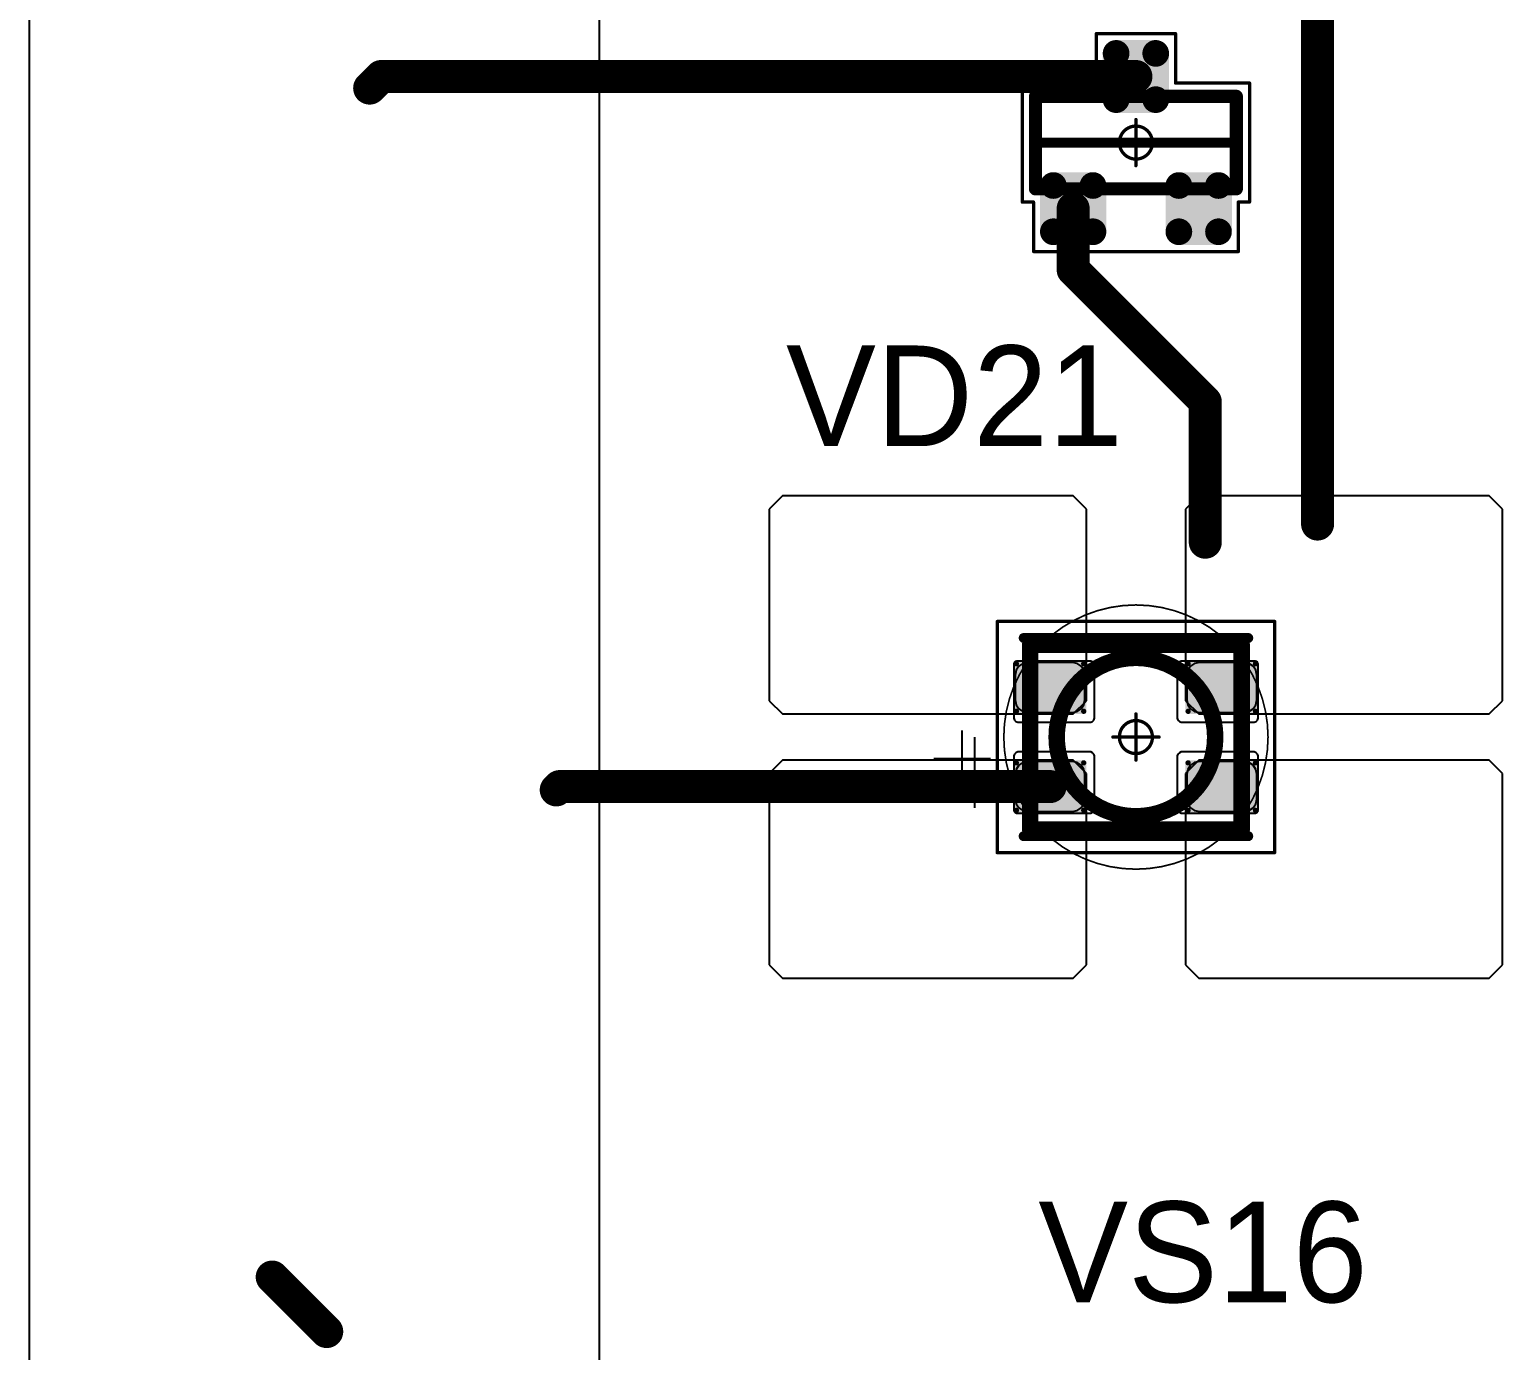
# Model space of a CAD drawing. Header units: millimetres. Extents: x 0 to 400, y 0 to 511.
# Drawn here: x 43.25 to 65.55, y 132.21 to 152.21 of the extents above; entities that cross this region are included whole.
import ezdxf

# ---------------------------------------------------------------- set-up
doc = ezdxf.new("R2010")
doc.units = ezdxf.units.MM
for name, color, linetype in [('Mechanical13', 56, 'Continuous'), ('Mechanical15', 56, 'Continuous'), ('Mechanical2', 216, 'Continuous'), ('TopLayer', 1, 'Continuous'), ('TopOverlay', 2, 'Continuous'), ('TopPaste', 8, 'Continuous'), ('TopSolder', 216, 'Continuous')]:
    doc.layers.add(name, color=color, linetype=linetype)

# ---------------------------------------------------------------- blocks, each defined once
blk = doc.blocks.new('SOT23_576')
at = {"layer": 'Mechanical13', "const_width": 0.2}
for points in [[(-0.7, 1.52), (0.7, 1.52)], [(-0.7, 1.52), (-0.7, -1.52)], [(0.7, 1.52), (0.7, -1.52)], [(-0.7, -1.52), (0.7, -1.52)]]:
    blk.add_lwpolyline(points, dxfattribs=at)
at = {"layer": 'Mechanical13', "const_width": 0.1}
for points in [[(-0.75, 1.52, 1), (-0.65, 1.52, 1)], [(-0.75, 1.52, 1), (-0.65, 1.52, 1)], [(0.65, 1.52, 1), (0.75, 1.52, 1)], [(0.65, 1.52, 1), (0.75, 1.52, 1)], [(-0.75, -1.52, 1), (-0.65, -1.52, 1)], [(-0.75, -1.52, 1), (-0.65, -1.52, 1)], [(0.65, -1.52, 1), (0.75, -1.52, 1)], [(0.65, -1.52, 1), (0.75, -1.52, 1)]]:
    blk.add_lwpolyline(points, format="xyb", close=True, dxfattribs=at)
at = {"layer": 'Mechanical15', "const_width": 0.05}
for points in [[(-1.65, 1.55), (-1.65, -1.55)], [(-1.65, 1.55), (-0.9, 1.55)], [(-0.9, 1.72), (-0.9, 1.55)], [(-0.9, 1.72), (0.9, 1.72)], [(0.9, 1.72), (0.9, 0.6)], [(0.9, 0.6), (1.65, 0.6)], [(1.65, 0.6), (1.65, -0.6)], [(0, 0.35), (0, -0.35)], [(-0.35, 0), (0.35, 0)], [(0.9, -0.6), (1.65, -0.6)], [(0.9, -0.6), (0.9, -1.72)], [(-1.65, -1.55), (-0.9, -1.55)], [(-0.9, -1.55), (-0.9, -1.72)], [(-0.9, -1.72), (0.9, -1.72)]]:
    blk.add_lwpolyline(points, dxfattribs=at)
at = {"layer": 'Mechanical15'}
for points, const_width in [([(-1.662, 1.55, 1), (-1.637, 1.55, 1)], 0.025), ([(-1.662, 1.55, 1), (-1.637, 1.55, 1)], 0.025), ([(-0.913, 1.72, 1), (-0.888, 1.72, 1)], 0.025), ([(-0.913, 1.72, 1), (-0.888, 1.72, 1)], 0.025), ([(-0.913, 1.55, 1), (-0.888, 1.55, 1)], 0.025), ([(-0.913, 1.55, 1), (-0.888, 1.55, 1)], 0.025), ([(0.888, 1.72, 1), (0.913, 1.72, 1)], 0.025), ([(0.888, 1.72, 1), (0.913, 1.72, 1)], 0.025), ([(0.888, 0.6, 1), (0.913, 0.6, 1)], 0.025), ([(0.888, 0.6, 1), (0.913, 0.6, 1)], 0.025), ([(1.637, 0.6, 1), (1.662, 0.6, 1)], 0.025), ([(1.637, 0.6, 1), (1.662, 0.6, 1)], 0.025), ([(0.25, 0, 1), (-0.25, 0, 1)], 0.05), ([(-0.012, 0.35, 1), (0.012, 0.35, 1)], 0.025), ([(-0.362, 0, 1), (-0.337, 0, 1)], 0.025), ([(-0.262, 0, 1), (-0.238, 0, 1)], 0.025), ([(0.238, 0, 1), (0.262, 0, 1)], 0.025), ([(0.337, 0, 1), (0.362, 0, 1)], 0.025), ([(-0.012, -0.35, 1), (0.012, -0.35, 1)], 0.025), ([(0.888, -0.6, 1), (0.913, -0.6, 1)], 0.025), ([(0.888, -0.6, 1), (0.913, -0.6, 1)], 0.025), ([(1.637, -0.6, 1), (1.662, -0.6, 1)], 0.025), ([(1.637, -0.6, 1), (1.662, -0.6, 1)], 0.025), ([(-1.662, -1.55, 1), (-1.637, -1.55, 1)], 0.025), ([(-1.662, -1.55, 1), (-1.637, -1.55, 1)], 0.025), ([(-0.913, -1.55, 1), (-0.888, -1.55, 1)], 0.025), ([(-0.913, -1.55, 1), (-0.888, -1.55, 1)], 0.025), ([(-0.913, -1.72, 1), (-0.888, -1.72, 1)], 0.025), ([(-0.913, -1.72, 1), (-0.888, -1.72, 1)], 0.025), ([(0.888, -1.72, 1), (0.913, -1.72, 1)], 0.025), ([(0.888, -1.72, 1), (0.913, -1.72, 1)], 0.025)]:
    blk.add_lwpolyline(points, format="xyb", close=True, dxfattribs=dict(at, const_width=const_width))
at = {"layer": 'TopLayer', "const_width": 0.1}
for points in [[(-1.4, 1.25, 1), (-1.3, 1.25, 1)], [(-0.7, 1.25, 1), (-0.6, 1.25, 1)], [(-1.4, 0.65, 1), (-1.3, 0.65, 1)], [(-0.7, 0.65, 1), (-0.6, 0.65, 1)], [(0.6, 0.3, 1), (0.7, 0.3, 1)], [(1.3, 0.3, 1), (1.4, 0.3, 1)], [(0.6, -0.3, 1), (0.7, -0.3, 1)], [(1.3, -0.3, 1), (1.4, -0.3, 1)], [(-1.4, -0.65, 1), (-1.3, -0.65, 1)], [(-0.7, -0.65, 1), (-0.6, -0.65, 1)], [(-1.4, -1.25, 1), (-1.3, -1.25, 1)], [(-0.7, -1.25, 1), (-0.6, -1.25, 1)]]:
    blk.add_lwpolyline(points, format="xyb", close=True, dxfattribs=at)
at = {"layer": 'TopLayer'}
for points in [[(-1.35, 1.35), (-1.35, 0.55), (-0.65, 1.35), (-0.65, 0.55)], [(-1.45, 1.25), (-1.45, 0.65), (-0.55, 1.25), (-0.55, 0.65)], [(0.55, 0.3), (0.55, -0.3), (1.45, 0.3), (1.45, -0.3)], [(0.65, 0.4), (0.65, -0.4), (1.35, 0.4), (1.35, -0.4)], [(-1.45, -0.65), (-1.45, -1.25), (-0.55, -0.65), (-0.55, -1.25)], [(-1.35, -0.55), (-1.35, -1.35), (-0.65, -0.55), (-0.65, -1.35)]]:
    blk.add_solid(points, dxfattribs=at)
at = {"layer": 'TopOverlay', "const_width": 0.15}
blk.add_lwpolyline([(0, 1.5), (0, -1.5)], dxfattribs=at)
at = {"layer": 'TopOverlay', "const_width": 0.075}
for points in [[(-0.038, 1.5, 1), (0.038, 1.5, 1)], [(-0.038, -1.5, 1), (0.038, -1.5, 1)]]:
    blk.add_lwpolyline(points, format="xyb", close=True, dxfattribs=at)
at = {"layer": 'TopPaste', "const_width": 0.075}
for points in [[(-1.387, 1.25, 1), (-1.313, 1.25, 1)], [(-0.687, 1.25, 1), (-0.613, 1.25, 1)], [(-1.387, 0.65, 1), (-1.313, 0.65, 1)], [(-0.687, 0.65, 1), (-0.613, 0.65, 1)], [(0.613, 0.3, 1), (0.687, 0.3, 1)], [(1.313, 0.3, 1), (1.387, 0.3, 1)], [(0.613, -0.3, 1), (0.687, -0.3, 1)], [(1.313, -0.3, 1), (1.387, -0.3, 1)], [(-1.387, -0.65, 1), (-1.313, -0.65, 1)], [(-0.687, -0.65, 1), (-0.613, -0.65, 1)], [(-1.387, -1.25, 1), (-1.313, -1.25, 1)], [(-0.687, -1.25, 1), (-0.613, -1.25, 1)]]:
    blk.add_lwpolyline(points, format="xyb", close=True, dxfattribs=at)
at = {"layer": 'TopPaste'}
for points in [[(-1.425, 1.25), (-1.425, 0.65), (-0.575, 1.25), (-0.575, 0.65)], [(-1.35, 1.325), (-1.35, 0.575), (-0.65, 1.325), (-0.65, 0.575)], [(0.575, 0.3), (0.575, -0.3), (1.425, 0.3), (1.425, -0.3)], [(0.65, 0.375), (0.65, -0.375), (1.35, 0.375), (1.35, -0.375)], [(-1.425, -0.65), (-1.425, -1.25), (-0.575, -0.65), (-0.575, -1.25)], [(-1.35, -0.575), (-1.35, -1.325), (-0.65, -0.575), (-0.65, -1.325)]]:
    blk.add_solid(points, dxfattribs=at)
at = {"layer": 'TopSolder', "const_width": 0.202}
for points in [[(-1.451, 1.25, 1), (-1.249, 1.25, 1)], [(-0.751, 1.25, 1), (-0.549, 1.25, 1)], [(-1.451, 0.65, 1), (-1.249, 0.65, 1)], [(-0.751, 0.65, 1), (-0.549, 0.65, 1)], [(0.549, 0.3, 1), (0.751, 0.3, 1)], [(1.249, 0.3, 1), (1.451, 0.3, 1)], [(0.549, -0.3, 1), (0.751, -0.3, 1)], [(1.249, -0.3, 1), (1.451, -0.3, 1)], [(-1.451, -0.65, 1), (-1.249, -0.65, 1)], [(-0.751, -0.65, 1), (-0.549, -0.65, 1)], [(-1.451, -1.25, 1), (-1.249, -1.25, 1)], [(-0.751, -1.25, 1), (-0.549, -1.25, 1)]]:
    blk.add_lwpolyline(points, format="xyb", close=True, dxfattribs=at)
at = {"layer": 'TopSolder'}
for points in [[(-1.35, 1.452), (-1.35, 0.448), (-0.65, 1.452), (-0.65, 0.448)], [(-1.552, 1.25), (-1.552, 0.65), (-0.448, 1.25), (-0.448, 0.65)], [(0.65, 0.502), (0.65, -0.502), (1.35, 0.502), (1.35, -0.502)], [(0.448, 0.3), (0.448, -0.3), (1.552, 0.3), (1.552, -0.3)], [(-1.552, -0.65), (-1.552, -1.25), (-0.448, -0.65), (-0.448, -1.25)], [(-1.35, -0.448), (-1.35, -1.452), (-0.65, -0.448), (-0.65, -1.452)]]:
    blk.add_solid(points, dxfattribs=at)
blk = doc.blocks.new('E65F_780')
at = {"layer": 'Mechanical13'}
for p, q in [((2.441, 1.071), (2.441, 0)), ((1.905, 0.536), (2.976, 0.536))]:
    blk.add_line(p, q, dxfattribs=at)
at = {"layer": 'Mechanical13', "const_width": 0.25}
for points in [[(-1.6, 1.4), (-1.6, -1.4)], [(1.6, 1.4), (-1.6, 1.4)], [(1.6, 1.4), (1.6, -1.4)], [(1.6, -1.4), (-1.6, -1.4)]]:
    blk.add_lwpolyline(points, dxfattribs=at)
at = {"layer": 'Mechanical13'}
for points, const_width in [([(-1.663, 1.4, 1), (-1.538, 1.4, 1)], 0.125), ([(-1.663, 1.4, 1), (-1.538, 1.4, 1)], 0.125), ([(1.537, 1.4, 1), (1.662, 1.4, 1)], 0.125), ([(1.537, 1.4, 1), (1.662, 1.4, 1)], 0.125), ([(1.2, 0, 1), (-1.2, 0, 1)], 0.25), ([(-1.263, 0, 1), (-1.138, 0, 1)], 0.125), ([(1.137, 0, 1), (1.262, 0, 1)], 0.125), ([(-1.663, -1.4, 1), (-1.538, -1.4, 1)], 0.125), ([(-1.663, -1.4, 1), (-1.538, -1.4, 1)], 0.125), ([(1.537, -1.4, 1), (1.662, -1.4, 1)], 0.125), ([(1.537, -1.4, 1), (1.662, -1.4, 1)], 0.125)]:
    blk.add_lwpolyline(points, format="xyb", close=True, dxfattribs=dict(at, const_width=const_width))
at = {"layer": 'Mechanical15', "const_width": 0.05}
for points in [[(2.1, 1.75), (-2.1, 1.75)], [(-2.1, 1.75), (-2.1, -1.75)], [(2.1, 1.75), (2.1, -1.75)], [(0, 0.35), (0, -0.35)], [(0, 0.35), (0, -0.35)], [(0.35, 0), (-0.35, 0)], [(0.35, 0), (-0.35, 0)], [(2.1, -1.75), (-2.1, -1.75)]]:
    blk.add_lwpolyline(points, dxfattribs=at)
at = {"layer": 'Mechanical15'}
for points, const_width in [([(-2.113, 1.75, 1), (-2.088, 1.75, 1)], 0.025), ([(-2.113, 1.75, 1), (-2.088, 1.75, 1)], 0.025), ([(2.087, 1.75, 1), (2.112, 1.75, 1)], 0.025), ([(2.087, 1.75, 1), (2.112, 1.75, 1)], 0.025), ([(0.25, 0, 1), (-0.25, 0, 1)], 0.05), ([(0.25, 0, 1), (-0.25, 0, 1)], 0.05), ([(-0.013, 0.35, 1), (0.012, 0.35, 1)], 0.025), ([(-0.013, 0.35, 1), (0.012, 0.35, 1)], 0.025), ([(-0.363, 0, 1), (-0.338, 0, 1)], 0.025), ([(-0.363, 0, 1), (-0.338, 0, 1)], 0.025), ([(-0.263, 0, 1), (-0.238, 0, 1)], 0.025), ([(-0.263, 0, 1), (-0.238, 0, 1)], 0.025), ([(0.237, 0, 1), (0.262, 0, 1)], 0.025), ([(0.237, 0, 1), (0.262, 0, 1)], 0.025), ([(0.337, 0, 1), (0.362, 0, 1)], 0.025), ([(0.337, 0, 1), (0.362, 0, 1)], 0.025), ([(-0.013, -0.35, 1), (0.012, -0.35, 1)], 0.025), ([(-0.013, -0.35, 1), (0.012, -0.35, 1)], 0.025), ([(-2.113, -1.75, 1), (-2.088, -1.75, 1)], 0.025), ([(-2.113, -1.75, 1), (-2.088, -1.75, 1)], 0.025), ([(2.087, -1.75, 1), (2.112, -1.75, 1)], 0.025), ([(2.087, -1.75, 1), (2.112, -1.75, 1)], 0.025)]:
    blk.add_lwpolyline(points, format="xyb", close=True, dxfattribs=dict(at, const_width=const_width))
at = {"layer": 'TopLayer'}
for p, q in [((-5.35, 3.65), (-5.55, 3.45)), ((-0.95, 3.65), (-5.35, 3.65)), ((-5.35, 3.65), (-5.35, 3.65)), ((-0.75, 3.45), (-0.95, 3.65)), ((0.95, 3.65), (0.75, 3.45)), ((5.35, 3.65), (0.95, 3.65)), ((0.95, 3.65), (0.95, 3.65)), ((5.55, 3.45), (5.35, 3.65)), ((-5.55, 3.45), (-5.55, 3.45)), ((-5.55, 3.45), (-5.55, 0.55)), ((-0.75, 0.55), (-0.75, 3.45)), ((0.75, 3.45), (0.75, 3.45)), ((0.75, 3.45), (0.75, 0.55)), ((5.55, 0.55), (5.55, 3.45)), ((-5.55, 0.55), (-5.35, 0.35)), ((-0.95, 0.35), (-0.75, 0.55)), ((0.75, 0.55), (0.95, 0.35)), ((5.35, 0.35), (5.55, 0.55)), ((-5.35, 0.35), (-0.95, 0.35)), ((0.95, 0.35), (5.35, 0.35)), ((-5.35, -0.35), (-5.55, -0.55)), ((-0.95, -0.35), (-5.35, -0.35)), ((-5.35, -0.35), (-5.35, -0.35)), ((-0.75, -0.55), (-0.95, -0.35)), ((0.95, -0.35), (0.75, -0.55)), ((5.35, -0.35), (0.95, -0.35)), ((0.95, -0.35), (0.95, -0.35)), ((5.55, -0.55), (5.35, -0.35)), ((-5.55, -0.55), (-5.55, -0.55)), ((-5.55, -0.55), (-5.55, -3.45)), ((-0.75, -3.45), (-0.75, -0.55)), ((0.75, -0.55), (0.75, -0.55)), ((0.75, -0.55), (0.75, -3.45)), ((5.55, -3.45), (5.55, -0.55)), ((-5.55, -3.45), (-5.35, -3.65)), ((-0.95, -3.65), (-0.75, -3.45)), ((0.75, -3.45), (0.95, -3.65)), ((5.35, -3.65), (5.55, -3.45)), ((-5.35, -3.65), (-0.95, -3.65)), ((0.95, -3.65), (5.35, -3.65))]:
    blk.add_line(p, q, dxfattribs=at)
at = {"layer": 'TopLayer', "const_width": 0.04}
for points in [[(-1.83, 1.11, 1), (-1.79, 1.11, 1)], [(-0.81, 1.11, 1), (-0.77, 1.11, 1)], [(0.77, 1.11, 1), (0.81, 1.11, 1)], [(1.79, 1.11, 1), (1.83, 1.11, 1)], [(-1.83, 0.39, 1), (-1.79, 0.39, 1)], [(-0.81, 0.39, 1), (-0.77, 0.39, 1)], [(0.77, 0.39, 1), (0.81, 0.39, 1)], [(1.79, 0.39, 1), (1.83, 0.39, 1)], [(-1.83, -0.39, 1), (-1.79, -0.39, 1)], [(-0.81, -0.39, 1), (-0.77, -0.39, 1)], [(0.77, -0.39, 1), (0.81, -0.39, 1)], [(1.79, -0.39, 1), (1.83, -0.39, 1)], [(-1.83, -1.11, 1), (-1.79, -1.11, 1)], [(-0.81, -1.11, 1), (-0.77, -1.11, 1)], [(0.77, -1.11, 1), (0.81, -1.11, 1)], [(1.79, -1.11, 1), (1.83, -1.11, 1)]]:
    blk.add_lwpolyline(points, format="xyb", close=True, dxfattribs=at)
at = {"layer": 'TopLayer'}
for points in [[(-1.81, 1.15), (-1.81, 0.35), (-0.79, 1.15), (-0.79, 0.35)], [(0.79, 1.15), (0.79, 0.35), (1.81, 1.15), (1.81, 0.35)], [(-1.85, 1.11), (-1.85, 0.39), (-0.75, 1.11), (-0.75, 0.39)], [(0.75, 1.11), (0.75, 0.39), (1.85, 1.11), (1.85, 0.39)], [(-1.85, -0.39), (-1.85, -1.11), (-0.75, -0.39), (-0.75, -1.11)], [(-1.81, -0.35), (-1.81, -1.15), (-0.79, -0.35), (-0.79, -1.15)], [(0.75, -0.39), (0.75, -1.11), (1.85, -0.39), (1.85, -1.11)], [(0.79, -0.35), (0.79, -1.15), (1.81, -0.35), (1.81, -1.15)]]:
    blk.add_solid(points, dxfattribs=at)
at = {"layer": 'TopOverlay'}
for p, q in [((2.628, 0.757), (2.628, -0.1)), ((2.2, 0.328), (3.057, 0.328))]:
    blk.add_line(p, q, dxfattribs=at)
at = {"layer": 'TopOverlay', "const_width": 0.15}
for points in [[(1.7, 1.5), (-1.7, 1.5)], [(1.7, -1.5), (-1.7, -1.5)]]:
    blk.add_lwpolyline(points, dxfattribs=at)
at = {"layer": 'TopOverlay', "const_width": 0.075}
for points in [[(-1.738, 1.5, 1), (-1.663, 1.5, 1)], [(1.662, 1.5, 1), (1.737, 1.5, 1)], [(-1.738, -1.5, 1), (-1.663, -1.5, 1)], [(1.662, -1.5, 1), (1.737, -1.5, 1)]]:
    blk.add_lwpolyline(points, format="xyb", close=True, dxfattribs=at)
at = {"layer": 'TopPaste'}
for p, q in [((-1.638, 1.129), (-1.711, 1.114)), ((-0.963, 1.129), (-1.638, 1.129)), ((-0.889, 1.114), (-0.963, 1.129)), ((0.962, 1.129), (0.889, 1.114)), ((1.637, 1.129), (0.962, 1.129)), ((1.711, 1.114), (1.637, 1.129)), ((-1.814, 1.011), (-1.829, 0.938)), ((-1.829, 0.938), (-1.829, 0.563)), ((-1.773, 1.073), (-1.814, 1.011)), ((-1.711, 1.114), (-1.773, 1.073)), ((-0.827, 1.073), (-0.889, 1.114)), ((-0.786, 1.011), (-0.827, 1.073)), ((-0.771, 0.938), (-0.786, 1.011)), ((-0.771, 0.563), (-0.771, 0.938)), ((0.786, 1.011), (0.771, 0.938)), ((0.771, 0.938), (0.771, 0.563)), ((0.827, 1.073), (0.786, 1.011)), ((0.889, 1.114), (0.827, 1.073)), ((1.773, 1.073), (1.711, 1.114)), ((1.814, 1.011), (1.773, 1.073)), ((1.829, 0.938), (1.814, 1.011)), ((1.829, 0.563), (1.829, 0.938)), ((-1.829, 0.563), (-1.814, 0.489)), ((-1.814, 0.489), (-1.773, 0.427)), ((-0.827, 0.427), (-0.786, 0.489)), ((-0.786, 0.489), (-0.771, 0.563)), ((0.771, 0.563), (0.786, 0.489)), ((0.786, 0.489), (0.827, 0.427)), ((1.773, 0.427), (1.814, 0.489)), ((1.814, 0.489), (1.829, 0.563)), ((-1.773, 0.427), (-1.711, 0.386)), ((-1.711, 0.386), (-1.638, 0.371)), ((-1.638, 0.371), (-0.963, 0.371)), ((-0.963, 0.371), (-0.889, 0.386)), ((-0.889, 0.386), (-0.827, 0.427)), ((0.827, 0.427), (0.889, 0.386)), ((0.889, 0.386), (0.962, 0.371)), ((0.962, 0.371), (1.637, 0.371)), ((1.637, 0.371), (1.711, 0.386)), ((1.711, 0.386), (1.773, 0.427)), ((-1.773, -0.427), (-1.814, -0.489)), ((-1.711, -0.386), (-1.773, -0.427)), ((-1.638, -0.371), (-1.711, -0.386)), ((-0.963, -0.371), (-1.638, -0.371)), ((-0.889, -0.386), (-0.963, -0.371)), ((-0.827, -0.427), (-0.889, -0.386)), ((-0.786, -0.489), (-0.827, -0.427)), ((0.827, -0.427), (0.786, -0.489)), ((0.889, -0.386), (0.827, -0.427)), ((0.962, -0.371), (0.889, -0.386)), ((1.637, -0.371), (0.962, -0.371)), ((1.711, -0.386), (1.637, -0.371)), ((1.773, -0.427), (1.711, -0.386)), ((1.814, -0.489), (1.773, -0.427)), ((-1.814, -0.489), (-1.829, -0.563)), ((-1.829, -0.563), (-1.829, -0.938)), ((-0.771, -0.563), (-0.786, -0.489)), ((-0.771, -0.938), (-0.771, -0.563)), ((0.786, -0.489), (0.771, -0.563)), ((0.771, -0.563), (0.771, -0.938)), ((1.829, -0.563), (1.814, -0.489)), ((1.829, -0.938), (1.829, -0.563)), ((-1.829, -0.938), (-1.814, -1.011)), ((-1.814, -1.011), (-1.773, -1.073)), ((-1.773, -1.073), (-1.711, -1.114)), ((-1.711, -1.114), (-1.638, -1.129)), ((-0.963, -1.129), (-0.889, -1.114)), ((-0.889, -1.114), (-0.827, -1.073)), ((-0.827, -1.073), (-0.786, -1.011)), ((-0.786, -1.011), (-0.771, -0.938)), ((0.771, -0.938), (0.786, -1.011)), ((0.786, -1.011), (0.827, -1.073)), ((0.827, -1.073), (0.889, -1.114)), ((0.889, -1.114), (0.962, -1.129)), ((1.637, -1.129), (1.711, -1.114)), ((1.711, -1.114), (1.773, -1.073)), ((1.773, -1.073), (1.814, -1.011)), ((1.814, -1.011), (1.829, -0.938)), ((-1.638, -1.129), (-0.963, -1.129)), ((0.962, -1.129), (1.637, -1.129))]:
    blk.add_line(p, q, dxfattribs=at)
at = {"layer": 'TopSolder'}
for p, q in [((-1.842, 1.129), (-1.85, 1.111)), ((-1.828, 1.143), (-1.842, 1.129)), ((-1.81, 1.151), (-1.828, 1.143)), ((-1.8, 1.151), (-1.81, 1.151)), ((-0.7, 1.151), (-1.8, 1.151)), ((-0.685, 1.151), (-0.7, 1.151)), ((-0.7, 1.151), (-0.7, 1.151)), ((-0.658, 1.139), (-0.685, 1.151)), ((-0.636, 1.118), (-0.658, 1.139)), ((-0.625, 1.09), (-0.636, 1.118)), ((0.636, 1.118), (0.625, 1.09)), ((0.657, 1.139), (0.636, 1.118)), ((0.685, 1.151), (0.657, 1.139)), ((0.7, 1.151), (0.685, 1.151)), ((1.8, 1.151), (0.7, 1.151)), ((1.81, 1.151), (1.8, 1.151)), ((1.8, 1.151), (1.8, 1.151)), ((1.828, 1.143), (1.81, 1.151)), ((1.842, 1.129), (1.828, 1.143)), ((1.85, 1.111), (1.842, 1.129)), ((-1.85, 1.111), (-1.85, 1.101)), ((-1.85, 1.101), (-1.85, 1.101)), ((-1.85, 1.101), (-1.85, 0.301)), ((-0.625, 1.076), (-0.625, 1.09)), ((-0.625, 0.301), (-0.625, 1.076)), ((0.625, 1.09), (0.625, 1.076)), ((0.625, 1.076), (0.625, 1.076)), ((0.625, 1.076), (0.625, 0.301)), ((1.85, 1.101), (1.85, 1.111)), ((1.85, 0.301), (1.85, 1.101)), ((-1.85, 0.301), (-1.85, 0.286)), ((-1.85, 0.286), (-1.839, 0.258)), ((-1.839, 0.258), (-1.818, 0.237)), ((-1.818, 0.237), (-1.79, 0.226)), ((-1.79, 0.226), (-1.775, 0.226)), ((-1.775, 0.226), (-1.775, 0.226)), ((-1.775, 0.226), (-0.7, 0.226)), ((-0.7, 0.226), (-0.685, 0.226)), ((-0.685, 0.226), (-0.658, 0.237)), ((-0.658, 0.237), (-0.636, 0.258)), ((-0.636, 0.258), (-0.625, 0.286)), ((-0.625, 0.286), (-0.625, 0.301)), ((-0.625, 0.301), (-0.625, 0.301)), ((0.625, 0.301), (0.625, 0.286)), ((0.625, 0.286), (0.636, 0.258)), ((0.636, 0.258), (0.657, 0.237)), ((0.657, 0.237), (0.685, 0.226)), ((0.685, 0.226), (0.7, 0.226)), ((0.7, 0.226), (0.7, 0.226)), ((0.7, 0.226), (1.775, 0.226)), ((1.775, 0.226), (1.79, 0.226)), ((1.79, 0.226), (1.817, 0.237)), ((1.817, 0.237), (1.839, 0.258)), ((1.839, 0.258), (1.85, 0.286)), ((1.85, 0.286), (1.85, 0.301)), ((1.85, 0.301), (1.85, 0.301)), ((-1.839, -0.257), (-1.85, -0.285)), ((-1.85, -0.285), (-1.85, -0.299)), ((-1.85, -0.299), (-1.85, -0.299)), ((-1.85, -0.299), (-1.85, -1.099)), ((-1.818, -0.236), (-1.839, -0.257)), ((-1.79, -0.224), (-1.818, -0.236)), ((-1.775, -0.224), (-1.79, -0.224)), ((-0.7, -0.224), (-1.775, -0.224)), ((-0.685, -0.224), (-0.7, -0.224)), ((-0.7, -0.224), (-0.7, -0.224)), ((-0.658, -0.236), (-0.685, -0.224)), ((-0.636, -0.257), (-0.658, -0.236)), ((-0.625, -0.285), (-0.636, -0.257)), ((-0.625, -0.299), (-0.625, -0.285)), ((-0.625, -1.074), (-0.625, -0.299)), ((0.636, -0.257), (0.625, -0.285)), ((0.625, -0.285), (0.625, -0.299)), ((0.625, -0.299), (0.625, -0.299)), ((0.625, -0.299), (0.625, -1.074)), ((0.657, -0.236), (0.636, -0.257)), ((0.685, -0.224), (0.657, -0.236)), ((0.7, -0.224), (0.685, -0.224)), ((1.775, -0.224), (0.7, -0.224)), ((1.79, -0.224), (1.775, -0.224)), ((1.775, -0.224), (1.775, -0.224)), ((1.817, -0.236), (1.79, -0.224)), ((1.839, -0.257), (1.817, -0.236)), ((1.85, -0.285), (1.839, -0.257)), ((1.85, -0.299), (1.85, -0.285)), ((1.85, -1.099), (1.85, -0.299)), ((-1.85, -1.099), (-1.85, -1.109)), ((-1.85, -1.109), (-1.842, -1.128)), ((-0.636, -1.117), (-0.625, -1.089)), ((-0.625, -1.089), (-0.625, -1.074)), ((-0.625, -1.074), (-0.625, -1.074)), ((0.625, -1.074), (0.625, -1.089)), ((0.625, -1.089), (0.636, -1.117)), ((1.842, -1.128), (1.85, -1.109)), ((1.85, -1.109), (1.85, -1.099)), ((1.85, -1.099), (1.85, -1.099)), ((-1.842, -1.128), (-1.828, -1.142)), ((-1.828, -1.142), (-1.81, -1.149)), ((-1.81, -1.149), (-1.8, -1.149)), ((-1.8, -1.149), (-0.7, -1.149)), ((-1.8, -1.149), (-1.8, -1.149)), ((-0.7, -1.149), (-0.685, -1.149)), ((-0.685, -1.149), (-0.658, -1.138)), ((-0.658, -1.138), (-0.636, -1.117)), ((0.636, -1.117), (0.657, -1.138)), ((0.657, -1.138), (0.685, -1.149)), ((0.685, -1.149), (0.7, -1.149)), ((0.7, -1.149), (1.8, -1.149)), ((0.7, -1.149), (0.7, -1.149)), ((1.8, -1.149), (1.81, -1.149)), ((1.81, -1.149), (1.828, -1.142)), ((1.828, -1.142), (1.842, -1.128))]:
    blk.add_line(p, q, dxfattribs=at)

msp = doc.modelspace()

# ---------------------------------------------------------------- linework, layer by layer
at = {"layer": 'Mechanical2'}
for points, const_width in [([(62, 141.5, 1), (58, 141.5, 1)], 0.0254), ([(60, 143.5, 1), (60, 143.5, 1)], 0.0005), ([(57.994, 141.5, 1), (58.006, 141.5, 1)], 0.0127), ([(58, 141.5, 1), (58, 141.5, 1)], 0.0005), ([(61.994, 141.5, 1), (62.006, 141.5, 1)], 0.0127), ([(62, 141.5, 1), (62, 141.5, 1)], 0.0005), ([(60, 139.5, 1), (60, 139.5, 1)], 0.0005)]:
    msp.add_lwpolyline(points, format="xyb", close=True, dxfattribs=dict(at, const_width=const_width))
at = {"layer": 'Mechanical2', "const_width": 0.001}
for points in [[(60, 139.5), (60, 143.5)], [(58, 141.5), (62, 141.5)]]:
    msp.add_lwpolyline(points, dxfattribs=at)
at = {"layer": 'TopLayer'}
for p, q in [((51.875, 354.6), (51.875, 16.5)), ((43.25, 8), (43.25, 346))]:
    msp.add_line(p, q, dxfattribs=at)
at = {"layer": 'TopLayer', "const_width": 0.5}
for points in [[(62.75, 144.725), (62.75, 152.675)], [(48.4, 151.325), (48.575, 151.5)], [(48.575, 151.5), (60, 151.5)], [(59.05, 148.575), (59.05, 149.5)], [(59.05, 148.575), (61.05, 146.575)], [(61.05, 144.45), (61.05, 146.575)], [(51.225, 140.7), (51.275, 140.75)], [(51.275, 140.75), (58.7, 140.75)], [(46.925, 133.325), (47.75, 132.5)]]:
    msp.add_lwpolyline(points, dxfattribs=at)
at = {"layer": 'TopLayer', "const_width": 0.25}
for points in [[(48.45, 151.5, 1), (48.7, 151.5, 1)], [(48.45, 151.5, 1), (48.7, 151.5, 1)], [(59.875, 151.5, 1), (60.125, 151.5, 1)], [(48.275, 151.325, 1), (48.525, 151.325, 1)], [(58.925, 149.5, 1), (59.175, 149.5, 1)], [(58.925, 148.575, 1), (59.175, 148.575, 1)], [(58.925, 148.575, 1), (59.175, 148.575, 1)], [(60.925, 146.575, 1), (61.175, 146.575, 1)], [(60.925, 146.575, 1), (61.175, 146.575, 1)], [(62.625, 144.725, 1), (62.875, 144.725, 1)], [(60.925, 144.45, 1), (61.175, 144.45, 1)], [(51.1, 140.7, 1), (51.35, 140.7, 1)], [(51.15, 140.75, 1), (51.4, 140.75, 1)], [(51.15, 140.75, 1), (51.4, 140.75, 1)], [(58.575, 140.75, 1), (58.825, 140.75, 1)], [(46.8, 133.325, 1), (47.05, 133.325, 1)], [(47.625, 132.5, 1), (47.875, 132.5, 1)]]:
    msp.add_lwpolyline(points, format="xyb", close=True, dxfattribs=at)

# ---------------------------------------------------------------- block references
for name, p, rotation in [('SOT23_576', (60, 150.5), 90), ('E65F_780', (60, 141.5), 180)]:
    msp.add_blockref(name, p, dxfattribs=dict(rotation=rotation))

# ---------------------------------------------------------------- texts
at = {"layer": 'TopOverlay'}
for s, p in [('VD21', (54.704, 145.904)), ('VS16', (58.522, 132.944))]:
    msp.add_text(s, height=1.524, dxfattribs=at).set_placement(p)

doc.saveas('drawing.dxf')
